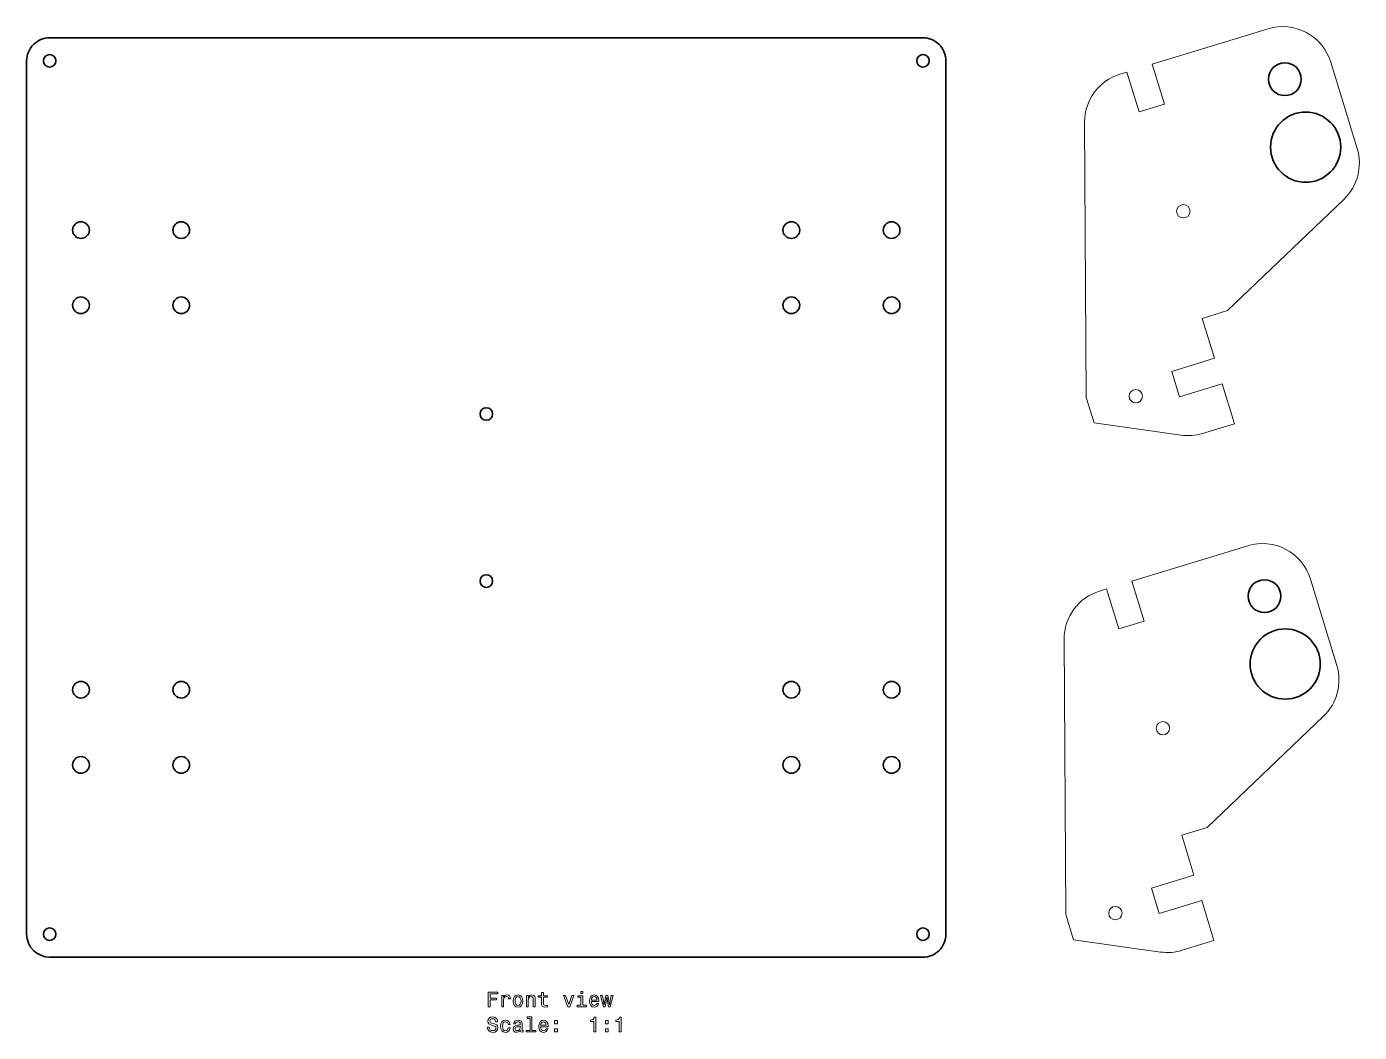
# Model space of a CAD drawing. Extents: x 144 to 463, y 431 to 672.
import ezdxf

# ---------------------------------------------------------------- set-up
doc = ezdxf.new("R2010")
doc.units = 0

msp = doc.modelspace()

# ---------------------------------------------------------------- linework, layer by layer
at = {"color": 7, "lineweight": 13}
for p, q in [((413.619202, 663.137146), (441.352051, 671.615906)), ((456.336151, 663.648743), (462.653687, 642.985107)), ((397.835327, 583.387695), (397.41861, 649.228577)), ((459.473511, 630.805725), (431.643921, 604.180969)), ((420.452698, 574.384399), (399.691895, 577.315186)), ((408.736877, 539.43219), (436.469727, 547.911011)), ((451.453827, 539.943787), (457.771332, 519.280151)), ((392.952972, 459.68277), (392.536255, 525.523621)), ((454.591187, 507.1008), (426.761597, 480.476013)), ((415.570343, 450.679474), (394.80954, 453.610229))]:
    msp.add_line(p, q, dxfattribs=at)
at = {"color": 7, "lineweight": 35}
for p, q in [((149.748932, 669.454346), (358.748932, 669.454346)), ((144.248932, 454.954346), (144.248932, 663.954346)), ((364.248932, 663.954346), (364.248932, 454.954346)), ((358.748932, 449.454346), (149.748932, 449.454346))]:
    msp.add_line(p, q, dxfattribs=at)
at = {"color": 7, "lineweight": 13, "ltscale": 0.042789}
for p, q in [((405.909912, 660.780151), (407.546661, 661.280579)), ((401.027557, 537.075256), (402.664337, 537.575623))]:
    msp.add_line(p, q, dxfattribs=at)
at = {"color": 7, "lineweight": 13, "ltscale": 0.25}
for p, q in [((407.546661, 661.280579), (410.470398, 651.717529)), ((416.542938, 653.574097), (413.619202, 663.137146)), ((411.660583, 529.869141), (408.736877, 539.43219)), ((402.664337, 537.575623), (405.588043, 528.012573)), ((425.46933, 462.983887), (428.393036, 453.420837))]:
    msp.add_line(p, q, dxfattribs=at)
at = {"color": 7, "lineweight": 13, "ltscale": 0.15875}
for p, q in [((410.470398, 651.717529), (416.542938, 653.574097)), ((431.643921, 604.180969), (425.571381, 602.324402)), ((405.588043, 528.012573), (411.660583, 529.869141)), ((413.428101, 465.942657), (415.284668, 459.870117)), ((394.80954, 453.610229), (392.952972, 459.68277))]:
    msp.add_line(p, q, dxfattribs=at)
at = {"color": 7, "lineweight": 13, "ltscale": 0.249375}
for p, q in [((425.571381, 602.324402), (428.487793, 592.785278)), ((420.689026, 478.619446), (423.605469, 469.080322))]:
    msp.add_line(p, q, dxfattribs=at)
at = {"color": 7, "lineweight": 13, "ltscale": 0.266251}
for p, q in [((428.487793, 592.785278), (418.310455, 589.647583)), ((423.605469, 469.080322), (413.428101, 465.942657))]:
    msp.add_line(p, q, dxfattribs=at)
at = {"color": 7, "lineweight": 13, "ltscale": 0.158749}
for p, q in [((418.310455, 589.647583), (420.167023, 583.575073)), ((399.691895, 577.315186), (397.835327, 583.387695))]:
    msp.add_line(p, q, dxfattribs=at)
at = {"color": 7, "lineweight": 13, "ltscale": 0.26625}
for p, q in [((420.167023, 583.575073), (430.351654, 586.688843)), ((415.284668, 459.870117), (425.46933, 462.983887))]:
    msp.add_line(p, q, dxfattribs=at)
at = {"color": 7, "lineweight": 13, "ltscale": 0.250002}
msp.add_line((430.351654, 586.688843), (433.275391, 577.125732), dxfattribs=at)
at = {"color": 7, "lineweight": 13, "ltscale": 0.199645}
for p, q in [((433.275391, 577.125732), (425.638519, 574.790955)), ((428.393036, 453.420837), (420.756195, 451.085999))]:
    msp.add_line(p, q, dxfattribs=at)
at = {"color": 7, "lineweight": 13, "ltscale": 0.158751}
msp.add_line((426.761597, 480.476013), (420.689026, 478.619446), dxfattribs=at)
at = {"color": 7, "lineweight": 13}
for points in [[(254.733078, 437.597717), (255.202103, 437.597717), (255.202103, 439.206512), (256.674713, 439.206512), (256.674713, 439.625092), (255.202103, 439.625092), (255.202103, 440.674072), (257.012634, 440.674072), (257.012634, 441.097717), (254.733078, 441.097717)], [(257.925446, 437.597717), (258.369263, 437.597717), (258.369263, 439.145996), (258.414642, 439.519196), (258.550812, 439.786469), (258.772705, 439.947876), (259.070251, 440.003326), (259.292145, 439.968048), (259.458588, 439.867157), (259.559448, 439.695709), (259.594757, 439.463715), (260.04361, 439.463715), (259.983093, 439.872223), (259.81665, 440.164734), (259.539276, 440.341248), (259.161041, 440.401764), (258.903839, 440.36142), (258.681915, 440.260529), (258.485229, 440.089081), (258.328918, 439.857086), (258.328918, 440.305939), (257.925446, 440.305939)], [(260.66391, 438.94931), (260.744598, 438.334015), (260.976593, 437.880127), (261.344757, 437.597717), (261.838989, 437.501892), (262.328186, 437.597717), (262.69635, 437.875092), (262.928314, 438.328979), (263.014069, 438.94931), (262.928314, 439.564575), (262.69635, 440.023499), (262.328186, 440.300873), (261.838989, 440.401764), (261.344757, 440.300873), (260.976593, 440.018463), (260.744598, 439.564575)], [(263.831055, 437.597717), (264.274872, 437.597717), (264.274872, 439.161133), (264.320251, 439.519196), (264.466522, 439.781433), (264.693451, 439.94281), (264.996063, 440.003326), (265.238129, 439.952911), (265.389435, 439.816742), (265.465057, 439.589783), (265.490295, 439.287201), (265.490295, 437.597717), (265.934082, 437.597717), (265.934082, 439.377991), (265.91391, 439.736053), (265.823151, 440.0336), (265.525574, 440.305939), (265.061615, 440.401764), (264.804413, 440.366455), (264.587555, 440.27063), (264.40094, 440.109253), (264.2547, 439.892395), (264.2547, 440.305939), (263.831055, 440.305939)], [(267.462189, 439.836914), (267.462189, 438.480286), (267.492462, 438.041534), (267.633667, 437.738922), (267.916077, 437.562408), (268.395172, 437.501892), (268.919678, 437.5271), (268.919678, 437.9104), (268.536407, 437.880127), (268.188416, 437.920471), (268.001801, 438.04657), (267.921112, 438.258392), (267.906006, 438.555939), (267.906006, 439.836914), (268.919678, 439.836914), (268.919678, 440.215149), (267.906006, 440.215149), (267.906006, 441.006927), (267.462189, 441.006927), (267.462189, 440.215149), (266.695618, 440.215149), (266.695618, 439.836914)], [(273.751099, 437.597717), (274.220123, 437.597717), (275.208588, 440.305939), (274.749664, 440.305939), (273.988129, 438.122223), (273.211456, 440.305939), (272.747498, 440.305939)], [(277.331787, 437.970917), (277.331787, 440.215149), (276.192017, 440.215149), (276.192017, 439.836914), (276.88797, 439.836914), (276.88797, 437.970917), (275.980194, 437.970917), (275.980194, 437.597717), (278.249664, 437.597717), (278.249664, 437.970917)], [(277.346924, 441.21875), (276.877899, 441.21875), (276.877899, 440.714447), (277.346924, 440.714447)], [(279.399506, 438.823212), (281.174713, 438.823212), (281.179779, 439.029999), (281.099091, 439.609955), (280.877167, 440.043671), (280.524139, 440.305939), (280.055115, 440.401764), (279.596191, 440.300873), (279.243164, 440.018463), (279.016235, 439.55954), (278.935547, 438.954346), (279.011169, 438.334015), (279.238129, 437.880127), (279.586121, 437.597717), (280.040009, 437.501892), (280.43338, 437.567444), (280.756134, 437.738922), (280.993164, 438.011261), (281.129333, 438.374359), (280.690582, 438.374359), (280.599792, 438.172638), (280.468689, 438.021362), (280.095459, 437.900299), (279.808014, 437.95578), (279.591156, 438.132294), (279.449951, 438.419769), (279.399506, 438.808105)], [(282.687683, 437.597717), (283.091156, 439.89743), (283.494598, 437.597717), (283.918243, 437.597717), (284.583954, 440.305939), (284.155273, 440.305939), (283.706421, 438.006226), (283.308014, 440.305939), (282.869263, 440.305939), (282.470825, 438.006226), (282.021973, 440.305939), (281.598358, 440.305939), (282.264069, 437.597717)], [(261.117798, 438.954346), (261.163208, 439.408234), (261.304413, 439.736053), (261.531342, 439.937775), (261.838989, 440.008392), (262.141571, 439.937775), (262.36853, 439.741089), (262.509735, 439.408234), (262.560181, 438.954346), (262.509735, 438.495422), (262.36853, 438.162567), (262.141571, 437.960815), (261.838989, 437.895264), (261.531342, 437.960815), (261.304413, 438.162567), (261.163208, 438.495422)], [(279.399506, 439.196411), (279.454987, 439.544403), (279.591156, 439.801605), (279.797913, 439.957947), (280.070251, 440.013428), (280.337555, 439.957947), (280.544312, 439.801605), (280.67041, 439.544403), (280.71579, 439.196411)], [(254.970108, 432.70578), (254.511185, 432.70578), (254.612045, 432.171204), (254.864212, 431.777832), (255.252533, 431.540771), (255.777023, 431.455048), (256.296478, 431.535736), (256.684814, 431.75766), (256.931915, 432.105621), (257.022705, 432.564575), (256.947052, 432.978119), (256.735229, 433.245392), (256.392303, 433.421906), (255.933365, 433.55304), (255.539993, 433.648865), (255.282791, 433.759796), (255.136536, 433.921204), (255.091156, 434.17334), (255.136536, 434.400299), (255.26767, 434.571777), (255.469391, 434.687775), (255.746765, 434.728119), (256.029205, 434.677673), (256.251099, 434.541504), (256.397339, 434.314575), (256.467957, 434.006927), (256.92688, 434.006927), (256.92688, 434.016998), (256.846191, 434.491089), (256.609161, 434.844086), (256.235962, 435.06601), (255.731644, 435.141663), (255.277756, 435.06601), (254.924728, 434.854187), (254.697784, 434.526367), (254.617081, 434.102753), (254.682648, 433.724518), (254.874298, 433.467285), (255.17688, 433.295837), (255.590424, 433.164703), (255.998932, 433.048706), (256.30658, 432.937775), (256.493164, 432.776367), (256.558716, 432.51413), (256.498199, 432.246826), (256.341858, 432.045105), (256.104828, 431.919037), (255.797195, 431.878693), (255.454269, 431.934143), (255.192017, 432.095551), (255.025589, 432.357788)], [(259.483795, 433.361389), (259.922577, 433.361389), (259.831787, 433.764862), (259.614929, 434.082581), (259.277039, 434.279266), (258.838257, 434.354919), (258.354126, 434.254028), (257.985962, 433.971619), (257.753967, 433.512695), (257.673279, 432.8974), (257.748932, 432.28717), (257.975891, 431.833282), (258.333954, 431.550873), (258.823151, 431.455048), (259.256866, 431.530701), (259.594757, 431.742523), (259.826752, 432.075378), (259.927612, 432.519165), (259.503967, 432.519165), (259.428314, 432.236755), (259.287109, 432.024933), (259.085388, 431.893799), (258.838257, 431.853455), (258.53064, 431.919037), (258.308716, 432.120758), (258.172577, 432.448578), (258.127167, 432.912537), (258.172577, 433.366425), (258.313782, 433.694244), (258.54071, 433.895966), (258.838257, 433.966583), (259.100525, 433.921204), (259.297211, 433.805206), (259.428314, 433.613556)], [(262.403839, 431.9039), (262.403839, 431.888763), (262.429047, 431.717285), (262.5047, 431.596252), (262.822418, 431.500427), (263.06955, 431.540771), (263.06955, 431.883728), (262.963623, 431.868591), (262.822418, 431.934143), (262.797211, 432.135895), (262.797211, 433.537903), (262.736694, 433.895966), (262.560181, 434.148132), (262.252533, 434.299438), (261.818817, 434.354919), (261.395172, 434.294403), (261.08252, 434.122925), (260.885834, 433.855621), (260.820251, 433.502594), (260.820251, 433.472351), (261.218658, 433.472351), (261.253967, 433.684143), (261.364929, 433.835449), (261.546478, 433.926239), (261.80368, 433.961548), (262.050812, 433.93631), (262.227325, 433.860657), (262.333221, 433.729553), (262.36853, 433.548004), (262.348358, 433.336182), (262.26767, 433.230255), (262.065948, 433.17984), (261.687683, 433.139496), (261.253967, 433.048706), (260.94635, 432.887329), (260.764771, 432.635162), (260.70932, 432.261963), (260.759735, 431.929108), (260.916077, 431.682007), (261.168243, 431.525665), (261.516235, 431.470184), (261.985229, 431.57608)], [(264.713623, 434.798706), (264.713623, 431.924072), (263.800812, 431.924072), (263.800812, 431.550873), (266.065216, 431.550873), (266.065216, 431.924072), (265.15744, 431.924072), (265.15744, 435.171906), (264.01767, 435.171906), (264.01767, 434.798706)], [(267.255402, 432.776367), (269.03064, 432.776367), (269.035675, 432.983154), (268.954987, 433.56311), (268.733093, 433.996826), (268.380066, 434.259094), (267.911041, 434.354919), (267.452087, 434.254028), (267.099091, 433.971619), (266.872131, 433.512695), (266.791443, 432.907501), (266.867096, 432.28717), (267.094025, 431.833282), (267.442017, 431.550873), (267.895905, 431.455048), (268.289276, 431.520599), (268.61203, 431.692078), (268.849091, 431.964417), (268.985229, 432.327515), (268.546478, 432.327515), (268.455719, 432.125793), (268.324585, 431.974518), (267.951385, 431.853455), (267.66391, 431.908936), (267.447052, 432.085449), (267.305847, 432.372925), (267.255402, 432.761261)], [(267.255402, 433.149567), (267.310883, 433.497559), (267.447052, 433.754761), (267.653839, 433.911102), (267.926178, 433.966583), (268.193451, 433.911102), (268.400238, 433.754761), (268.526306, 433.497559), (268.571686, 433.149567)], [(270.599091, 433.50766), (271.295044, 433.50766), (271.295044, 434.259094), (270.599091, 434.259094)], [(279.964355, 431.550873), (280.423279, 431.550873), (280.423279, 435.07608), (280.080353, 435.07608), (279.989563, 434.768463), (279.808014, 434.561676), (279.53064, 434.440643), (279.147339, 434.400299), (279.147339, 434.042236), (279.964355, 434.042236)], [(282.743164, 433.50766), (283.439148, 433.50766), (283.439148, 434.259094), (282.743164, 434.259094)], [(286.036407, 431.550873), (286.495331, 431.550873), (286.495331, 435.07608), (286.152405, 435.07608), (286.061615, 434.768463), (285.880066, 434.561676), (285.602661, 434.440643), (285.219391, 434.400299), (285.219391, 434.042236), (286.036407, 434.042236)], [(262.353394, 432.498993), (262.292877, 432.236755), (262.1315, 432.035034), (261.889435, 431.9039), (261.591858, 431.858521), (261.400238, 431.883728), (261.264069, 431.964417), (261.178314, 432.105621), (261.153107, 432.302307), (261.173279, 432.478821), (261.253967, 432.604919), (261.576752, 432.746124), (261.985229, 432.806641), (262.353394, 432.927673)], [(270.599091, 431.550873), (271.295044, 431.550873), (271.295044, 432.302307), (270.599091, 432.302307)], [(282.743164, 431.550873), (283.439148, 431.550873), (283.439148, 432.302307), (282.743164, 432.302307)]]:
    msp.add_lwpolyline(points, close=True, dxfattribs=at)
at = {"color": 7, "lineweight": 35}
for centre, radius in [((149.748932, 663.954346), 1.5), ((358.748932, 663.954346), 1.5), ((445.352051, 659.558594), 3.925), ((450.322388, 643.301392), 8.4), ((157.248932, 623.454346), 2), ((181.248932, 623.454346), 2), ((327.248932, 623.454346), 2), ((351.248932, 623.454346), 2), ((157.248932, 605.454346), 2), ((181.248932, 605.454346), 2), ((327.248932, 605.454346), 2), ((351.248932, 605.454346), 2), ((254.248932, 579.454346), 1.5), ((254.248932, 539.454346), 1.5), ((440.469727, 535.853638), 3.925), ((445.440033, 519.596436), 8.4), ((157.248932, 513.454346), 2), ((181.248932, 513.454346), 2), ((327.248932, 513.454346), 2), ((351.248932, 513.454346), 2), ((157.248932, 495.454346), 2), ((181.248932, 495.454346), 2), ((327.248932, 495.454346), 2), ((351.248932, 495.454346), 2), ((149.748932, 454.954346), 1.5), ((358.748932, 454.954346), 1.5)]:
    msp.add_circle(centre, radius, dxfattribs=at)
at = {"color": 7, "lineweight": 13}
for centre in [(421.057159, 627.94928), (409.67569, 583.687622), (416.174805, 504.244324), (404.793335, 459.982666)]:
    msp.add_circle(centre, 1.6, dxfattribs=at)
for centre, start, end in [((444.860504, 660.140259), 16.999999, 107.000002), ((409.418365, 649.304504), 107.000002, 180.362637), ((451.178009, 639.476624), 313.7325, 16.999999), ((422.130066, 586.266602), 261.964772, 286.999983), ((439.978149, 536.435303), 16.999999, 107.000002), ((404.536011, 525.599609), 107.000002, 180.362637), ((446.295654, 515.771667), 313.7325, 16.999999), ((417.247742, 462.561676), 261.964772, 286.999983)]:
    msp.add_arc(centre, 12, start, end, dxfattribs=at)
at = {"color": 7, "lineweight": 35}
for centre, start, end in [((149.748932, 663.954346), 90.000003, 180.000005), ((358.748932, 663.954346), 0, 90.000003), ((149.748932, 454.954346), 180.000005, 269.999997), ((358.748932, 454.954346), 269.999997, 360)]:
    msp.add_arc(centre, 5.5, start, end, dxfattribs=at)

doc.saveas('drawing.dxf')
